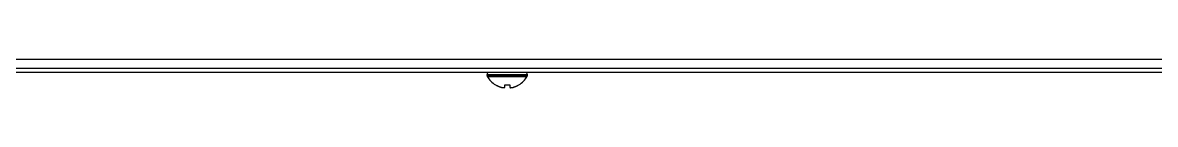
# Model space of a CAD drawing. Header units: millimetres. Extents: x -1686 to 4120, y -1850 to 2563.
# Drawn here: x 1830.8 to 2055.2, y -130.4 to -124.8 of the extents above; entities that cross this region are included whole.
import ezdxf

# ---------------------------------------------------------------- set-up
doc = ezdxf.new("R2010")
doc.units = ezdxf.units.MM
doc.header["$LTSCALE"] = 65.395
doc.layers.get('0').update_dxf_attribs({"linetype": 'CONTINUOUS'})
doc.layers.add('ASSI', color=7, linetype='CONTINUOUS')
doc.layers.add('GEOM', color=7, linetype='CONTINUOUS')

msp = doc.modelspace()

# ---------------------------------------------------------------- linework, layer by layer
at = {"linetype": 'Continuous'}
for p, q in [((1924.48, -129.85), (1924.48, -129.81)), ((1926.28, -130.37), (1926.28, -129.81)), ((1927.28, -129.81), (1927.28, -130.37)), ((1929.08, -129.81), (1929.08, -129.85))]:
    msp.add_line(p, q, dxfattribs=at)
for centre, radius, start, end in [((1926.97, -125.76), 4.75, 238.4659, 241.0313), ((1926.96, -125.77), 4.75, 241.0316, 241.9926), ((1926.96, -125.77), 4.75, 241.9926, 243.3187), ((1926.96, -125.77), 4.74, 243.3188, 244.4598), ((1926.96, -125.77), 4.74, 244.4598, 245.4278), ((1926.96, -125.78), 4.73, 245.4278, 246.6825), ((1926.96, -125.78), 4.73, 246.6826, 247.4526), ((1926.95, -125.79), 4.72, 247.4524, 248.9975), ((1926.78, -126.06), 3.79, 262.4013, 269.9911), ((1926.78, -126.06), 3.79, 270.0089, 277.5987), ((1926.61, -125.79), 4.72, 291.0025, 292.5476), ((1926.6, -125.78), 4.73, 292.5474, 293.3174), ((1926.6, -125.78), 4.73, 293.3175, 294.5722), ((1926.6, -125.77), 4.74, 294.5722, 295.5402), ((1926.6, -125.77), 4.74, 295.5402, 296.6812), ((1926.6, -125.77), 4.75, 296.6813, 298.0074), ((1926.6, -125.77), 4.75, 298.0074, 298.9684), ((1926.59, -125.76), 4.75, 298.9687, 301.5341), ((1926.95, -125.8), 4.72, 248.9977, 249.4819), ((1926.95, -125.81), 4.7, 249.4813, 251.5344), ((1926.94, -125.83), 4.68, 251.535, 252.6227), ((1926.94, -125.84), 4.67, 252.6228, 253.6051), ((1926.93, -125.87), 4.64, 253.6036, 255.6824), ((1926.03, -128.38), 2.01, 262.7256, 264.8598), ((1926.03, -128.4), 1.98, 264.8627, 265.7144), ((1926.03, -128.41), 1.97, 265.714, 266.9766), ((1926.03, -128.42), 1.96, 266.9771, 268.0037), ((1926.03, -128.43), 1.95, 268.0037, 269.0738), ((1926.03, -128.43), 1.95, 269.0741, 270.1995), ((1926.03, -128.43), 1.95, 270.1995, 271.1541), ((1926.03, -128.43), 1.95, 271.1545, 272.3767), ((1926.03, -128.42), 1.96, 272.3765, 273.2159), ((1926.03, -128.41), 1.97, 273.2167, 274.6016), ((1926.03, -128.4), 1.98, 274.6009, 275.2558), ((1926.03, -128.37), 2.01, 275.2585, 277.2741), ((1927.53, -128.37), 2.01, 262.7259, 264.7415), ((1927.53, -128.4), 1.98, 264.7442, 265.3991), ((1927.53, -128.41), 1.97, 265.3984, 266.7833), ((1927.53, -128.42), 1.96, 266.7841, 267.6235), ((1927.53, -128.43), 1.96, 267.6234, 268.8455), ((1927.53, -128.43), 1.95, 268.8459, 270.9258), ((1927.53, -128.43), 1.95, 270.9261, 271.9964), ((1927.53, -128.42), 1.96, 271.9964, 273.0228), ((1927.53, -128.41), 1.97, 273.0233, 274.286), ((1927.53, -128.4), 1.98, 274.2856, 275.1372), ((1927.53, -128.38), 2.01, 275.1401, 277.2744), ((1926.63, -125.87), 4.64, 284.3176, 286.3964), ((1926.62, -125.84), 4.67, 286.3949, 287.3772), ((1926.62, -125.83), 4.68, 287.3773, 288.465), ((1926.61, -125.81), 4.7, 288.4656, 290.5187), ((1926.61, -125.8), 4.72, 290.5181, 291.0023)]:
    msp.add_arc(centre, radius, start, end, dxfattribs=at)
at = {"layer": 'ASSI', "linetype": 'Continuous'}
for p, q in [((1922.78, -127.77), (1930.78, -127.77)), ((1922.78, -127.97), (1922.78, -127.77)), ((1930.78, -127.97), (1930.78, -127.77)), ((1922.78, -127.97), (1930.78, -127.97)), ((1922.83, -128.17), (1930.73, -128.17))]:
    msp.add_line(p, q, dxfattribs=at)
for centre, radius, start, end in [((1923.18, -127.77), 0.4, 90, 180), ((1930.38, -127.77), 0.4, 0, 90), ((1923.18, -127.97), 0.4, 180, 210.3012), ((1926.98, -125.75), 4.8, 210.3012, 238.5421), ((1926.58, -125.75), 4.8, 301.4579, 329.6988), ((1930.38, -127.97), 0.4, 329.6988, 360)]:
    msp.add_arc(centre, radius, start, end, dxfattribs=at)
at = {"layer": 'GEOM', "linetype": 'Continuous'}
for p, q in [((2409.18, -124.77), (1650.78, -124.77)), ((2410.98, -127.37), (1650.78, -127.37)), ((2408.83, -126.57), (1651.13, -126.57))]:
    msp.add_line(p, q, dxfattribs=at)

doc.saveas('drawing.dxf')
